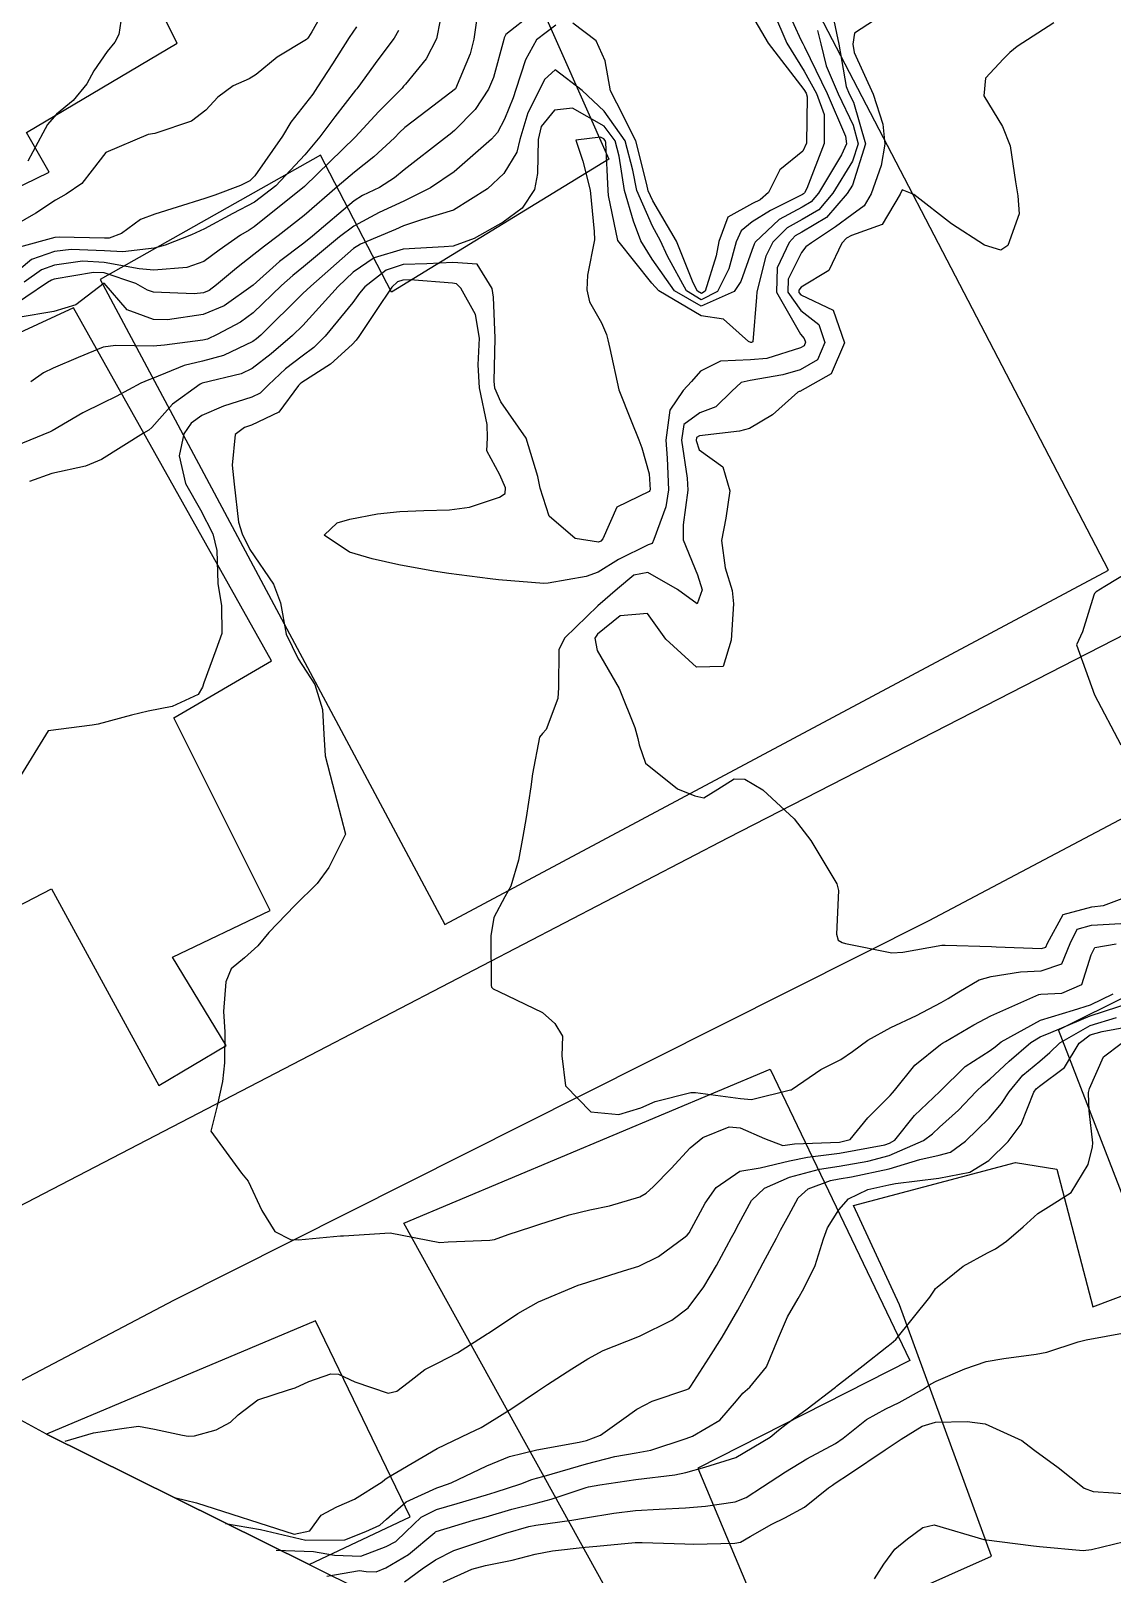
# Model space of a CAD drawing. Header units: metres. Extents: x 318500 to 325275, y 7408834 to 7428799.
# Drawn here: x 323277.8 to 323321.3, y 7420685.4 to 7420747.4 of the extents above; entities that cross this region are included whole.
import ezdxf

# ---------------------------------------------------------------- set-up
doc = ezdxf.new("R2010")
doc.units = ezdxf.units.M
doc.header["$MEASUREMENT"] = 0
for name, color, linetype in [('Area', 45, 'Continuous'), ('Curvas de Nivel 1m', 11, 'Continuous'), ('Curvas de Nivel 5m', 15, 'Continuous'), ('Edificações', 30, 'Continuous'), ('Vias Primárias', 230, 'Continuous')]:
    doc.layers.add(name, color=color, linetype=linetype)

msp = doc.modelspace()

# ---------------------------------------------------------------- linework, layer by layer
at = {"layer": 'Area'}
msp.add_lwpolyline([(323291.204, 7420684.656), (323278.456, 7420690.98), (323276.982, 7420691.783), (323271.825, 7420694.42), (323262.627, 7420699.009), (323257.632, 7420701.696), (323250.384, 7420705.176), (323248.81, 7420705.947), (323241.407, 7420709.813), (323235.255, 7420712.74), (323234.355, 7420713.33), (323227.653, 7420716.809), (323223.398, 7420719.358), (323222.258, 7420720.004), (323217.675, 7420722.781), (323199.402, 7420735.296)], dxfattribs=at)
at = {"layer": 'Curvas de Nivel 1m', "flags": 128}
for points, elevation in [([(323290.106, 7420749.102), (323289.114, 7420747.328), (323288.981, 7420747.119), (323288.95, 7420747.069), (323288.898, 7420747.015), (323287.718, 7420746.307), (323286.877, 7420745.62), (323286.593, 7420745.434), (323285.951, 7420745.159), (323285.33, 7420744.698), (323284.855, 7420744.186), (323284.283, 7420743.744), (323282.841, 7420743.251), (323282.801, 7420743.241), (323282.544, 7420743.204), (323280.832, 7420742.475), (323280.292, 7420741.769), (323279.878, 7420741.239), (323279.249, 7420740.81), (323278.81, 7420740.562), (323278.023, 7420740.04), (323276.791, 7420739.333)], 753), ([(323307.661, 7420748.124), (323308.186, 7420746.867), (323308.883, 7420745.75), (323309.388, 7420744.852), (323309.694, 7420744.011), (323309.692, 7420742.847), (323308.995, 7420741.03), (323308.9, 7420740.859), (323308.863, 7420740.816), (323308.819, 7420740.79), (323307.531, 7420740.151), (323306.802, 7420739.69), (323306.352, 7420739.331), (323306.153, 7420738.89), (323305.861, 7420737.806), (323305.412, 7420736.9), (323304.756, 7420736.559), (323304.16, 7420736.916), (323303.393, 7420738.311), (323303.116, 7420738.927), (323302.799, 7420739.52), (323302.166, 7420740.947), (323302, 7420741.777), (323301.693, 7420742.951), (323300.858, 7420744.142), (323299.97, 7420744.974), (323298.882, 7420745.807), (323298.459, 7420745.413), (323298.26, 7420744.996), (323297.786, 7420744.071), (323297.464, 7420743.004), (323297.348, 7420742.492), (323296.826, 7420741.638), (323296.171, 7420741.02), (323294.807, 7420740.16), (323293.52, 7420739.778), (323292.797, 7420739.532), (323292.478, 7420739.39), (323291.738, 7420739.081), (323291.07, 7420738.803), (323290.783, 7420738.625), (323289.069, 7420737.115), (323288.757, 7420736.819), (323287.063, 7420735.145), (323286.894, 7420734.991), (323286.736, 7420734.883), (323285.569, 7420734.319), (323284.724, 7420734.095), (323283.984, 7420733.918), (323282.713, 7420733.404), (323282.568, 7420733.346), (323282.239, 7420733.207), (323281.247, 7420732.676), (323280.698, 7420732.41), (323279.915, 7420732.015), (323278.681, 7420731.298), (323278.651, 7420731.28), (323278.595, 7420731.251), (323276.672, 7420730.462)], 746), ([(323295.781, 7420748.162), (323295.625, 7420747.033), (323295.478, 7420746.444), (323294.884, 7420745.04), (323293.74, 7420744.174), (323292.846, 7420743.479), (323292.633, 7420743.282), (323292.434, 7420743.074), (323291.608, 7420742.306), (323290.826, 7420741.687), (323290.13, 7420741.1), (323288.802, 7420739.95), (323287.762, 7420739.135), (323287.211, 7420738.716), (323286.778, 7420738.379), (323286.09, 7420737.837), (323285.283, 7420737.165), (323284.984, 7420736.942), (323284.757, 7420736.844), (323284.384, 7420736.804), (323282.757, 7420736.869), (323282.508, 7420736.955), (323282.036, 7420737.211), (323280.766, 7420737.639), (323280.337, 7420737.664), (323278.762, 7420737.394), (323278.657, 7420737.356), (323278.5, 7420737.254), (323276.748, 7420736.078)], 749), ([(323297.956, 7420748.05), (323296.902, 7420747.22), (323296.839, 7420747.082), (323296.822, 7420747.021), (323296.403, 7420745.491), (323296.211, 7420745.02), (323295.674, 7420744.212), (323294.845, 7420743.367), (323294.663, 7420743.222), (323294.434, 7420743.046), (323292.827, 7420741.779), (323292.432, 7420741.466), (323291.825, 7420741.08), (323291.152, 7420740.749), (323290.812, 7420740.533), (323289.138, 7420739.115), (323288.786, 7420738.837), (323287.808, 7420738.101), (323286.76, 7420737.15), (323285.588, 7420736.325), (323284.748, 7420735.966), (323283.309, 7420735.755), (323282.746, 7420735.772), (323281.692, 7420736.159), (323280.768, 7420737.23), (323279.628, 7420736.364), (323278.748, 7420736.093), (323277.321, 7420735.846)], 748), ([(323281.446, 7420747.762), (323281.355, 7420747.223), (323281.202, 7420746.919), (323280.89, 7420746.537), (323280.353, 7420745.761), (323280.068, 7420745.238), (323279.528, 7420744.575), (323278.852, 7420744.022), (323278.489, 7420743.611), (323278.305, 7420743.258), (323277.698, 7420742.136)], 754), ([(323310.044, 7420747.976), (323310.285, 7420746.839), (323310.581, 7420745.127), (323310.695, 7420744.833), (323310.865, 7420744.5), (323311.347, 7420742.822), (323310.823, 7420741.163), (323310.615, 7420740.833), (323309.788, 7420739.863), (323308.796, 7420739.277), (323308.525, 7420739.131), (323308.286, 7420738.865), (323307.798, 7420737.847), (323307.782, 7420736.87), (323308.743, 7420735.175), (323308.891, 7420735.007), (323308.942, 7420734.857), (323308.881, 7420734.715), (323308.737, 7420734.628), (323307.392, 7420734.208), (323306.729, 7420734.149), (323305.526, 7420734.1), (323304.722, 7420733.696), (323304.356, 7420733.273), (323304.032, 7420732.917), (323303.496, 7420732.124), (323303.325, 7420730.924), (323303.39, 7420730.205), (323303.441, 7420728.922), (323303.325, 7420728.248), (323302.852, 7420726.928), (323302.779, 7420726.777), (323302.627, 7420726.716), (323301.435, 7420726.131), (323300.61, 7420725.623), (323300.13, 7420725.444), (323298.603, 7420725.173), (323298.432, 7420725.163), (323296.605, 7420725.314), (323296.272, 7420725.348), (323294.608, 7420725.567), (323294.003, 7420725.656), (323292.613, 7420725.909), (323291.538, 7420726.159), (323290.62, 7420726.429), (323289.601, 7420727.105), (323290.13, 7420727.605), (323290.64, 7420727.749), (323291.756, 7420727.966), (323292.645, 7420728.052), (323293.604, 7420728.097), (323294.646, 7420728.12), (323295.44, 7420728.236), (323296.654, 7420728.634), (323296.881, 7420728.783), (323296.885, 7420729.008), (323296.665, 7420729.53), (323296.146, 7420730.489), (323296.174, 7420731.018), (323296.15, 7420731.556), (323295.848, 7420733.023), (323295.799, 7420733.949), (323295.845, 7420735.023), (323295.691, 7420735.967), (323295.094, 7420737.035), (323294.926, 7420737.201), (323294.763, 7420737.235), (323293.062, 7420737.363), (323292.764, 7420737.357), (323292.551, 7420737.284), (323292.321, 7420737.074), (323291.702, 7420736.129), (323290.997, 7420735.087), (323290.888, 7420734.939), (323290.735, 7420734.769), (323289.855, 7420733.971), (323288.712, 7420733.239), (323288.641, 7420733.191), (323288.582, 7420733.122), (323287.784, 7420732.043), (323286.686, 7420731.525), (323286.404, 7420731.433), (323286.036, 7420731.156), (323285.913, 7420729.912), (323285.995, 7420729.157), (323286.166, 7420727.626), (323286.313, 7420727.153), (323286.621, 7420726.532), (323287.576, 7420725.135), (323287.851, 7420724.39), (323288.083, 7420723.127), (323288.565, 7420722.142), (323289.228, 7420721.11), (323289.54, 7420720.099), (323289.588, 7420719.104), (323289.642, 7420718.234), (323289.937, 7420717.098), (323290.47, 7420715.09), (323289.796, 7420713.754), (323289.327, 7420713.107), (323288.431, 7420712.225), (323287.383, 7420711.136), (323286.942, 7420710.612), (323286.405, 7420710.13), (323285.874, 7420709.68), (323285.664, 7420709.157), (323285.562, 7420707.968), (323285.613, 7420707.157), (323285.598, 7420705.907), (323285.523, 7420705.158), (323285.314, 7420704.172), (323285.061, 7420703.162), (323286.285, 7420701.475), (323286.558, 7420701.146), (323287.103, 7420699.972), (323287.623, 7420699.13), (323288.255, 7420698.81), (323288.58, 7420698.79), (323290.258, 7420698.948), (323290.39, 7420698.957), (323292.26, 7420699.07), (323294.255, 7420698.681), (323294.584, 7420698.707), (323296.257, 7420698.777), (323296.452, 7420698.813), (323296.992, 7420699.003), (323297.942, 7420699.316), (323298.266, 7420699.421), (323299.442, 7420699.802), (323300.276, 7420699.997), (323301.073, 7420700.153), (323302.284, 7420700.515), (323302.541, 7420700.673), (323302.816, 7420700.925), (323303.551, 7420701.664), (323304.306, 7420702.496), (323304.813, 7420702.902), (323305.876, 7420703.327), (323306.316, 7420703.289), (323307.298, 7420702.865), (323308.033, 7420702.58), (323308.308, 7420702.62), (323308.505, 7420702.651), (323310.309, 7420702.713), (323310.734, 7420702.824), (323311.443, 7420703.693), (323312.337, 7420704.589), (323312.439, 7420704.697), (323312.514, 7420704.797), (323313.333, 7420705.807), (323314.368, 7420706.64), (323314.446, 7420706.692), (323314.566, 7420706.768), (323315.698, 7420707.435), (323316.38, 7420707.793), (323318.319, 7420708.65), (323318.389, 7420708.666), (323319.243, 7420708.707), (323320.044, 7420709.046), (323320.413, 7420710.242), (323320.567, 7420710.539), (323321.42, 7420710.68)], 743), ([(323312.282, 7420748.178), (323310.904, 7420747.275), (323310.84, 7420746.831), (323310.895, 7420746.494), (323311.66, 7420744.818), (323312.042, 7420743.622), (323312.127, 7420742.811), (323311.978, 7420741.959), (323311.579, 7420740.819), (323311.296, 7420740.34), (323310.807, 7420739.977), (323310.149, 7420739.491), (323309.181, 7420738.854), (323308.949, 7420738.696), (323308.784, 7420738.457), (323308.239, 7420737.394), (323308.226, 7420736.865), (323308.753, 7420736.137), (323309.473, 7420735.575), (323309.724, 7420734.845), (323309.426, 7420734.153), (323308.723, 7420733.746), (323308.032, 7420733.549), (323306.717, 7420733.318), (323306.363, 7420733.238), (323305.976, 7420732.891), (323305.333, 7420732.268), (323304.697, 7420732.025), (323304.048, 7420731.558), (323303.954, 7420730.917), (323304.191, 7420729.389), (323304.219, 7420728.914), (323304.032, 7420727.523), (323304.029, 7420726.916), (323304.609, 7420725.507), (323304.785, 7420724.907), (323304.594, 7420724.341), (323303.801, 7420724.918), (323302.61, 7420725.601), (323302.05, 7420725.497), (323301.396, 7420724.948), (323300.593, 7420724.26), (323299.268, 7420722.98), (323299.039, 7420722.517), (323299.02, 7420720.983), (323298.989, 7420720.537), (323298.525, 7420719.297), (323298.381, 7420719.132), (323298.263, 7420718.993), (323297.979, 7420717.522), (323297.911, 7420716.996), (323297.721, 7420715.758), (323297.582, 7420714.999), (323297.407, 7420714.054), (323297.101, 7420713.003), (323296.865, 7420712.576), (323296.427, 7420711.747), (323296.297, 7420711.012), (323296.313, 7420709.09), (323296.311, 7420709.011), (323296.323, 7420708.945), (323296.389, 7420708.874), (323296.628, 7420708.767), (323298.379, 7420707.924), (323298.879, 7420707.486), (323299.183, 7420706.978), (323299.155, 7420706.181), (323299.3, 7420704.976), (323300.325, 7420703.937), (323301.437, 7420703.83), (323302.328, 7420704.098), (323302.904, 7420704.352), (323304.337, 7420704.718), (323304.527, 7420704.718), (323306.334, 7420704.475), (323306.771, 7420704.436), (323308.339, 7420704.814), (323308.366, 7420704.823), (323308.406, 7420704.849), (323309.551, 7420705.639), (323310.358, 7420706.033), (323310.828, 7420706.358), (323311.444, 7420706.814), (323312.375, 7420707.319), (323313.403, 7420707.808), (323314.386, 7420708.323), (323314.669, 7420708.485), (323315.095, 7420708.763), (323315.916, 7420709.236), (323316.399, 7420709.372), (323317.572, 7420709.563), (323318.403, 7420709.608), (323319.237, 7420709.878), (323319.573, 7420710.703), (323319.856, 7420711.271), (323320.431, 7420711.431), (323321.609, 7420711.502)], 742), ([(323306.909, 7420747.788), (323307.444, 7420746.875), (323308.872, 7420745.01), (323308.962, 7420744.859), (323309.009, 7420744.716), (323308.975, 7420742.858), (323308.837, 7420742.539), (323307.909, 7420741.789), (323307.453, 7420740.874), (323307.12, 7420740.572), (323306.813, 7420740.431), (323305.819, 7420739.881), (323305.466, 7420738.9), (323305.356, 7420738.327), (323304.906, 7420736.908), (323304.759, 7420736.817), (323304.601, 7420736.912), (323304.429, 7420737.249), (323303.761, 7420738.92), (323302.814, 7420740.538), (323302.621, 7420740.942), (323302.565, 7420741.2), (323302.123, 7420742.947), (323301.36, 7420744.458), (323301.114, 7420744.958), (323300.888, 7420746.168), (323300.538, 7420746.965), (323299.601, 7420747.674)], 747), ([(323318.91, 7420747.689), (323317.438, 7420746.742), (323317.143, 7420746.5), (323316.893, 7420746.25), (323316.175, 7420745.466), (323316.11, 7420744.761), (323316.852, 7420743.524), (323317.159, 7420742.745), (323317.38, 7420741.296), (323317.47, 7420740.74), (323317.528, 7420740.021), (323317.069, 7420738.746), (323316.787, 7420738.558), (323316.127, 7420738.76), (323314.803, 7420739.615), (323313.291, 7420740.795), (323312.822, 7420740.975), (323312.74, 7420740.801), (323312.026, 7420739.587), (323310.795, 7420739.143), (323310.588, 7420739.038), (323310.405, 7420738.836), (323309.881, 7420737.735), (323308.763, 7420737.064), (323308.673, 7420736.949), (323308.671, 7420736.861), (323308.759, 7420736.767), (323310.057, 7420736.145), (323310.504, 7420734.834), (323309.968, 7420733.594), (323308.71, 7420732.876), (323308.689, 7420732.872), (323308.639, 7420732.851), (323307.617, 7420731.946), (323306.688, 7420731.397), (323306.294, 7420731.278), (323304.683, 7420731.102), (323304.562, 7420731.031), (323304.545, 7420730.911), (323304.676, 7420730.534), (323305.626, 7420729.853), (323305.897, 7420728.891), (323305.747, 7420727.79), (323305.561, 7420726.896), (323305.715, 7420725.792), (323305.993, 7420724.889), (323306.055, 7420724.349), (323305.955, 7420722.889), (323305.63, 7420721.828), (323304.563, 7420721.801), (323303.332, 7420722.922), (323302.59, 7420723.959), (323301.503, 7420723.86), (323300.582, 7420723.132), (323300.473, 7420722.962), (323300.573, 7420722.466), (323301.459, 7420720.946), (323302.08, 7420719.383), (323302.206, 7420718.935), (323302.262, 7420718.679), (323302.51, 7420717.946), (323303.801, 7420716.917), (323304.496, 7420716.629), (323304.851, 7420716.549), (323305.417, 7420716.896), (323306.075, 7420717.318), (323306.506, 7420717.296), (323307.229, 7420716.869), (323308.483, 7420715.709), (323309.158, 7420714.843), (323310.195, 7420713.091), (323310.27, 7420712.832), (323310.181, 7420711.075), (323310.254, 7420710.832), (323310.419, 7420710.734), (323310.548, 7420710.698), (323312.413, 7420710.327), (323312.855, 7420710.351), (323314.418, 7420710.631), (323314.551, 7420710.636), (323316.417, 7420710.578), (323316.594, 7420710.571), (323318.417, 7420710.494), (323318.588, 7420710.547), (323318.665, 7420710.716), (323319.284, 7420711.86), (323320.442, 7420712.168), (323320.908, 7420712.22), (323322.092, 7420712.674)], 741), ([(323292.589, 7420747.387), (323292.414, 7420747.075), (323291.767, 7420746.201), (323290.966, 7420745.089), (323290.923, 7420745.036), (323290.868, 7420744.978), (323290.035, 7420743.919), (323289.436, 7420743.111), (323288.833, 7420742.385), (323287.664, 7420741.137), (323286.81, 7420740.48), (323285.937, 7420740.025), (323284.794, 7420739.418), (323284.63, 7420739.335), (323284.285, 7420739.178), (323283.22, 7420738.757), (323282.782, 7420738.643), (323281.514, 7420738.484), (323280.779, 7420738.527), (323279.442, 7420738.582), (323278.779, 7420738.508), (323277.858, 7420738.179), (323276.786, 7420737.28)], 751), ([(323309.429, 7420747.376), (323309.554, 7420746.85), (323309.769, 7420745.965), (323310.252, 7420744.839), (323310.851, 7420743.582), (323311.052, 7420742.827), (323310.833, 7420742.128), (323310.042, 7420740.842), (323309.479, 7420740.181), (323308.804, 7420739.784), (323308.207, 7420739.458), (323307.63, 7420738.872), (323307.341, 7420738.315), (323306.991, 7420736.878), (323306.972, 7420736.663), (323306.821, 7420734.879), (323306.771, 7420734.848), (323306.74, 7420734.847), (323306.647, 7420734.881), (323305.642, 7420735.79), (323304.75, 7420735.923), (323303.052, 7420736.927), (323302.764, 7420737.227), (323301.409, 7420738.951), (323301.027, 7420740.747), (323301.016, 7420740.958), (323300.915, 7420742.884), (323300.896, 7420742.959), (323300.841, 7420743.033), (323300.71, 7420743.094), (323299.714, 7420742.977), (323299.992, 7420742.133), (323300.296, 7420740.968), (323300.453, 7420739.307), (323300.461, 7420738.965), (323300.184, 7420737.553), (323300.155, 7420736.969), (323300.269, 7420736.481), (323300.747, 7420735.639), (323300.95, 7420735.165), (323301.003, 7420734.956), (323301.079, 7420734.611), (323301.448, 7420732.949), (323301.935, 7420731.698), (323302.242, 7420730.937), (323302.361, 7420730.618), (323302.666, 7420729.571), (323302.699, 7420728.93), (323302.692, 7420728.897), (323302.659, 7420728.854), (323301.369, 7420728.229), (323300.804, 7420726.957), (323300.723, 7420726.864), (323300.628, 7420726.83), (323299.691, 7420726.974), (323298.643, 7420727.874), (323298.284, 7420728.994), (323298.196, 7420729.464), (323297.72, 7420731), (323296.702, 7420732.461), (323296.464, 7420733.014), (323296.442, 7420733.287), (323296.475, 7420735.014), (323296.406, 7420736.665), (323296.355, 7420737.016), (323295.75, 7420738), (323294.775, 7420738.059), (323293.731, 7420738.012), (323292.774, 7420737.981), (323292.097, 7420737.75), (323291.245, 7420737.085), (323291.022, 7420736.823), (323290.754, 7420736.46), (323289.651, 7420735.106), (323289.198, 7420734.648), (323288.728, 7420734.296), (323288.059, 7420733.791), (323287.372, 7420733.14), (323287.036, 7420732.814), (323286.702, 7420732.645), (323285.567, 7420732.291), (323284.691, 7420731.909), (323284.26, 7420731.603), (323283.972, 7420731.181), (323283.783, 7420730.295), (323284.041, 7420729.179), (323284.644, 7420728.122), (323285.132, 7420727.165), (323285.3, 7420726.483), (323285.338, 7420725.163), (323285.486, 7420724.266), (323285.5, 7420723.161), (323285.253, 7420722.479), (323284.778, 7420721.168), (323284.716, 7420721), (323284.543, 7420720.699), (323283.497, 7420720.224), (323282.532, 7420720.031), (323281.862, 7420719.878), (323280.524, 7420719.514), (323280.286, 7420719.47), (323278.52, 7420719.25), (323277.299, 7420717.268)], 744), ([(323290.904, 7420747.53), (323290.608, 7420747.094), (323289.945, 7420746.043), (323289.341, 7420745.113), (323289.153, 7420744.828), (323288.86, 7420744.443), (323288.273, 7420743.705), (323287.927, 7420743.134), (323286.824, 7420741.54), (323286.628, 7420741.346), (323286.244, 7420741.156), (323285.214, 7420740.766), (323284.812, 7420740.63), (323283.709, 7420740.284), (323282.802, 7420740.009), (323282.225, 7420739.783), (323281.469, 7420739.22), (323280.97, 7420739.044), (323280.787, 7420739.04), (323278.961, 7420739.074), (323278.787, 7420739.06), (323277.37, 7420738.682)], 752), ([(323298.906, 7420747.6), (323298.142, 7420747.001), (323297.694, 7420746.202), (323297.311, 7420745.006), (323297.193, 7420744.679), (323296.852, 7420743.813), (323296.574, 7420743.284), (323296.328, 7420743.018), (323294.827, 7420741.703), (323293.879, 7420741.054), (323292.812, 7420740.52), (323291.815, 7420740.07), (323290.796, 7420739.522), (323290.227, 7420739.098), (323288.771, 7420737.881), (323288.352, 7420737.54), (323287.9, 7420737.133), (323286.749, 7420736.036), (323286.24, 7420735.66), (323285.307, 7420735.164), (323284.92, 7420734.985), (323284.737, 7420734.94), (323283.191, 7420734.736), (323282.732, 7420734.696), (323281.228, 7420734.728), (323280.731, 7420734.661), (323279.724, 7420734.241), (323278.718, 7420733.815), (323278.34, 7420733.632), (323277.824, 7420733.263)], 747), ([(323279.2, 7420690.71), (323280.341, 7420691.034), (323281.485, 7420691.21), (323282.058, 7420691.295), (323282.152, 7420691.308), (323282.794, 7420691.19), (323283.919, 7420690.945), (323284.147, 7420690.908), (323284.395, 7420690.92), (323285.267, 7420691.159), (323285.843, 7420691.464), (323286.159, 7420691.759), (323286.944, 7420692.363), (323288.175, 7420692.763), (323288.448, 7420692.844), (323288.989, 7420693.108), (323289.871, 7420693.408), (323290.185, 7420693.393), (323290.835, 7420693.083), (323292.173, 7420692.63), (323292.527, 7420692.712), (323292.987, 7420693.058), (323293.655, 7420693.581), (323294.192, 7420693.851), (323294.967, 7420694.26), (323296.152, 7420695.011), (323296.21, 7420695.049), (323297.387, 7420695.83), (323298.223, 7420696.301), (323299.806, 7420696.966), (323300.121, 7420697.072), (323300.232, 7420697.111), (323301.632, 7420697.546), (323302.242, 7420697.736), (323303.04, 7420698.13), (323304.105, 7420698.912), (323304.19, 7420698.981), (323304.263, 7420699.081), (323304.908, 7420700.273), (323305.351, 7420700.894), (323306.297, 7420701.558), (323307.12, 7420701.69), (323308.301, 7420701.963), (323309.026, 7420702.119), (323310.304, 7420702.273), (323312.123, 7420702.617), (323312.309, 7420702.671), (323312.524, 7420702.797), (323313.317, 7420703.794), (323314.34, 7420704.754), (323315.354, 7420705.761), (323316.365, 7420706.405), (323316.562, 7420706.553), (323316.795, 7420706.744), (323318.379, 7420707.624), (323319.706, 7420708.023), (323320.385, 7420708.24), (323321.293, 7420708.681)], 744), ([(323285.64, 7420687.39), (323287.047, 7420687.157), (323288.872, 7420686.722), (323290.444, 7420686.738), (323291.286, 7420687.078), (323291.844, 7420687.333), (323292.107, 7420687.565), (323292.905, 7420688.271), (323294.127, 7420688.831), (323294.288, 7420688.877), (323294.713, 7420689.031), (323296.137, 7420689.712), (323297.055, 7420690.086), (323298.144, 7420690.351), (323299.852, 7420690.67), (323300.148, 7420690.737), (323300.709, 7420690.952), (323301.554, 7420691.544), (323302.166, 7420691.99), (323302.786, 7420692.308), (323304.178, 7420692.778), (323304.263, 7420692.825), (323304.333, 7420692.908), (323305.061, 7420694.033), (323305.589, 7420694.889), (323306.221, 7420695.964), (323306.718, 7420696.873), (323307.245, 7420697.865), (323307.778, 7420698.857), (323307.943, 7420699.177), (323308.274, 7420699.787), (323308.644, 7420700.487), (323309.045, 7420700.842), (323309.945, 7420701.182), (323310.294, 7420701.246), (323310.794, 7420701.322), (323312.298, 7420701.644), (323313.538, 7420702.017), (323314.304, 7420702.189), (323314.76, 7420702.311), (323315.371, 7420702.759), (323315.848, 7420703.223), (323316.324, 7420703.682), (323316.811, 7420704.265), (323317.117, 7420704.738), (323317.669, 7420705.411), (323318.359, 7420705.971), (323318.754, 7420706.325), (323319.157, 7420706.708), (323320.377, 7420707.402), (323321.432, 7420707.731)], 746), ([(323287.68, 7420686.33), (323289.174, 7420686.273), (323290.022, 7420686.128), (323291.075, 7420686.09), (323292.091, 7420686.469), (323292.481, 7420686.677), (323292.888, 7420687.058), (323293.505, 7420687.653), (323294.114, 7420687.955), (323294.945, 7420688.2), (323296.123, 7420688.55), (323296.476, 7420688.655), (323297.505, 7420688.996), (323297.954, 7420689.17), (323298.132, 7420689.217), (323298.44, 7420689.292), (323300.138, 7420689.791), (323301.28, 7420690.082), (323302.143, 7420690.233), (323302.722, 7420690.346), (323304.149, 7420690.807), (323304.403, 7420690.906), (323305.496, 7420691.554), (323306.172, 7420692.319), (323306.426, 7420692.627), (323306.702, 7420692.872), (323307.37, 7420693.685), (323307.858, 7420694.855), (323308.218, 7420695.699), (323308.64, 7420696.432), (323308.872, 7420696.844), (323309.326, 7420697.757), (323309.666, 7420698.836), (323309.83, 7420699.271), (323310.278, 7420700.002), (323310.669, 7420700.439), (323311.441, 7420700.813), (323312.292, 7420701.01), (323312.551, 7420701.055), (323314.295, 7420701.268), (323315.542, 7420701.513), (323316.302, 7420701.985), (323317.078, 7420702.738), (323317.605, 7420703.446), (323318.111, 7420704.723), (323318.202, 7420704.862), (323318.344, 7420704.962), (323319.342, 7420705.718), (323319.927, 7420706.697), (323320.373, 7420707.029), (323320.854, 7420707.165), (323322.378, 7420707.45)], 747), ([(323289.72, 7420685.28), (323291.027, 7420685.503), (323291.298, 7420685.469), (323291.693, 7420685.457), (323292.078, 7420685.621), (323292.988, 7420686.155), (323294.047, 7420687.041), (323294.077, 7420687.064), (323294.101, 7420687.077), (323295.6, 7420687.526), (323296.11, 7420687.671), (323297.143, 7420687.971), (323298.118, 7420688.22), (323298.729, 7420688.373), (323300.128, 7420688.84), (323300.222, 7420688.866), (323300.674, 7420688.952), (323302.132, 7420689.168), (323303.693, 7420689.356), (323304.135, 7420689.452), (323304.893, 7420689.655), (323306.142, 7420690.045), (323307.517, 7420690.859), (323307.861, 7420691.147), (323308.158, 7420691.389), (323309.012, 7420691.997), (323310.093, 7420692.831), (323310.14, 7420692.871), (323310.181, 7420692.913), (323311.261, 7420693.747), (323312.205, 7420694.499), (323312.377, 7420694.628), (323312.575, 7420694.795), (323313.937, 7420696.484), (323314.121, 7420696.772), (323314.169, 7420696.832), (323314.232, 7420696.887), (323315.276, 7420697.729), (323316.253, 7420698.277), (323316.566, 7420698.435), (323317.017, 7420698.739), (323317.678, 7420699.319), (323318.277, 7420699.845), (323318.812, 7420700.182), (323319.617, 7420700.7), (323320.301, 7420701.827), (323320.468, 7420702.529), (323320.476, 7420702.688), (323320.329, 7420703.982), (323320.309, 7420704.69), (323320.312, 7420704.719), (323320.343, 7420704.879), (323320.906, 7420706.141), (323321.623, 7420706.677)], 748), ([(323292.832, 7420685.059), (323293.545, 7420685.581), (323294.083, 7420685.934), (323294.812, 7420686.306), (323296.096, 7420686.745), (323296.298, 7420686.807), (323296.909, 7420687.002), (323297.822, 7420687.275), (323298.105, 7420687.332), (323299.549, 7420687.528), (323300.11, 7420687.623), (323301.239, 7420687.817), (323302.115, 7420687.92), (323303.059, 7420687.977), (323304.117, 7420688.029), (323304.926, 7420688.09), (323306.121, 7420688.272), (323306.554, 7420688.443), (323307.213, 7420688.864), (323308.136, 7420689.476), (323308.994, 7420689.989), (323310.148, 7420690.605), (323310.458, 7420690.825), (323311.394, 7420691.579), (323312.168, 7420691.999), (323312.705, 7420692.259), (323313.643, 7420692.778), (323313.966, 7420692.991), (323314.185, 7420693.116), (323315.346, 7420693.605), (323316.197, 7420693.909), (323316.909, 7420694.03), (323318.202, 7420694.203), (323318.636, 7420694.281), (323319.888, 7420694.695), (323320.211, 7420694.775), (323321.824, 7420695.064)], 749), ([(323311.711, 7420685.17), (323312.084, 7420685.766), (323312.527, 7420686.36), (323313.032, 7420686.786), (323313.649, 7420687.234), (323314.109, 7420687.344), (323316.1, 7420686.75), (323318.097, 7420686.498), (323318.345, 7420686.467), (323320.094, 7420686.316), (323320.431, 7420686.351), (323321.755, 7420686.673)], 751)]:
    msp.add_lwpolyline(points, dxfattribs=dict(at, elevation=elevation))
at = {"layer": 'Curvas de Nivel 5m', "flags": 128}
for points, elevation in [([(323307.916, 7420748.87), (323308.759, 7420747.004), (323308.831, 7420746.861), (323308.898, 7420746.727), (323309.813, 7420744.846), (323310.545, 7420743.134), (323310.589, 7420742.834), (323310.387, 7420742.388), (323309.469, 7420740.85), (323309.17, 7420740.499), (323308.811, 7420740.288), (323307.887, 7420739.786), (323306.923, 7420738.879), (323306.874, 7420738.794), (323306.785, 7420738.547), (323306.35, 7420737.303), (323306.077, 7420736.89), (323304.754, 7420736.3), (323303.677, 7420736.921), (323302.779, 7420738.197), (323302.33, 7420738.937), (323302.027, 7420739.716), (323301.669, 7420740.952), (323301.45, 7420742.338), (323301.295, 7420742.955), (323300.849, 7420743.542), (323299.583, 7420744.255), (323298.858, 7420744.186), (323298.322, 7420743.521), (323298.202, 7420742.996), (323298.182, 7420741.641), (323298.05, 7420740.998), (323297.566, 7420740.245), (323296.8, 7420739.684), (323295.628, 7420739.027), (323294.785, 7420738.719), (323294.423, 7420738.684), (323292.783, 7420738.602), (323291.617, 7420738.242), (323290.769, 7420737.673), (323290.169, 7420737.099), (323288.744, 7420735.526), (323288.339, 7420735.126), (323287.475, 7420734.393), (323286.72, 7420733.804), (323286.28, 7420733.591), (323284.711, 7420733.206), (323284.683, 7420733.197), (323284.626, 7420733.171), (323283.52, 7420732.365), (323282.684, 7420731.437), (323282.559, 7420731.324), (323282.353, 7420731.205), (323280.669, 7420730.145), (323280.02, 7420729.883), (323278.663, 7420729.586), (323277.775, 7420729.263)], 745), ([(323294.419, 7420748.551), (323294.122, 7420747.052), (323293.707, 7420746.239), (323292.872, 7420745.232), (323292.799, 7420745.143), (323292.737, 7420745.071), (323291.802, 7420744.134), (323290.857, 7420743.09), (323288.82, 7420741.12), (323286.795, 7420739.489), (323286.589, 7420739.356), (323286.241, 7420739.155), (323285.388, 7420738.557), (323284.774, 7420738.104), (323284.094, 7420737.856), (323282.768, 7420737.75), (323282.177, 7420737.8), (323280.772, 7420738.062), (323279.898, 7420738.114), (323278.771, 7420737.954), (323278.256, 7420737.769), (323277.562, 7420737.268)], 750), ([(323322.624, 7420726.049), (323320.962, 7420725.043), (323320.611, 7420724.831), (323320.545, 7420724.767), (323320.528, 7420724.701), (323320.07, 7420723.216), (323319.823, 7420722.701), (323320.55, 7420720.69), (323321.608, 7420718.679)], 740), ([(323283.6, 7420688.44), (323284.481, 7420688.223), (323288.407, 7420686.962), (323289.038, 7420687.106), (323289.484, 7420687.725), (323290.115, 7420688.061), (323290.824, 7420688.378), (323291.933, 7420689.072), (323292.042, 7420689.16), (323292.132, 7420689.225), (323292.531, 7420689.461), (323294.144, 7420690.414), (323295.434, 7420691.021), (323295.912, 7420691.255), (323296.156, 7420691.407), (323297.147, 7420692.019), (323298.176, 7420692.71), (323298.342, 7420692.823), (323298.58, 7420692.984), (323299.554, 7420693.605), (323300.196, 7420694.019), (323300.809, 7420694.342), (323302.21, 7420694.901), (323302.23, 7420694.909), (323302.269, 7420694.929), (323303.568, 7420695.565), (323304.222, 7420696.062), (323304.861, 7420696.901), (323305.37, 7420697.766), (323305.973, 7420698.884), (323306.074, 7420699.072), (323306.268, 7420699.434), (323306.778, 7420700.377), (323307.3, 7420700.865), (323308.295, 7420701.31), (323309.504, 7420701.631), (323310.299, 7420701.76), (323311.439, 7420701.95), (323312.304, 7420702.178), (323313.685, 7420702.779), (323314.042, 7420703.046), (323314.318, 7420703.314), (323315.083, 7420704.008), (323315.802, 7420704.755), (323316.079, 7420705.017), (323316.347, 7420705.245), (323317.127, 7420705.97), (323317.986, 7420706.726), (323318.372, 7420706.955), (323318.79, 7420707.13), (323320.381, 7420707.79), (323322.057, 7420708.343)], 745), ([(323294.389, 7420685.035), (323295.538, 7420685.558), (323296.081, 7420685.715), (323297.157, 7420685.926), (323298.088, 7420686.162), (323298.772, 7420686.298), (323300.092, 7420686.441), (323300.559, 7420686.487), (323302.096, 7420686.634), (323302.384, 7420686.639), (323304.095, 7420686.575), (323304.431, 7420686.569), (323306.096, 7420686.606), (323306.324, 7420686.649), (323306.721, 7420686.871), (323307.595, 7420687.37), (323308.112, 7420687.627), (323308.905, 7420688.055), (323309.863, 7420688.833), (323310.019, 7420688.943), (323310.132, 7420689.016), (323310.707, 7420689.393), (323312.146, 7420690.362), (323312.784, 7420690.79), (323313.624, 7420691.312), (323314.16, 7420691.468), (323315.431, 7420691.488), (323316.16, 7420691.396), (323317.625, 7420690.728), (323317.928, 7420690.504), (323318.146, 7420690.332), (323319.087, 7420689.653), (323320.131, 7420688.811), (323320.49, 7420688.686), (323322.128, 7420688.569)], 750)]:
    msp.add_lwpolyline(points, dxfattribs=dict(at, elevation=elevation))
at = {"layer": 'Edificações'}
for points in [[(323268.788, 7420769.219), (323255.827, 7420762.944), (323259.595, 7420752.027), (323253.714, 7420748.034), (323255.429, 7420744.074), (323257.713, 7420744.93), (323259.311, 7420741.622), (323264.793, 7420744.873), (323268.561, 7420736.83), (323278.56, 7420741.684), (323277.647, 7420743.281), (323283.699, 7420746.874), (323281.24, 7420751.798), (323283.067, 7420753.224), (323281.868, 7420755.905), (323273.189, 7420751.056), (323268.222, 7420760.411), (323271.248, 7420762.008), (323268.788, 7420769.219)], [(323294.455, 7420711.459), (323321.117, 7420725.7), (323305.753, 7420755.227), (323297.029, 7420751.276), (323301.042, 7420742.212), (323292.318, 7420736.866), (323289.455, 7420742.371), (323280.614, 7420737.374), (323294.455, 7420711.459)], [(323266.988, 7420696.833), (323276.217, 7420701.964), (323272.679, 7420709.805), (323278.649, 7420712.897), (323282.961, 7420705.001), (323285.67, 7420706.602), (323283.513, 7420710.153), (323287.437, 7420712.031), (323283.568, 7420719.761), (323287.497, 7420722.05), (323279.537, 7420736.241), (323272.848, 7420733.149), (323274.781, 7420727.788), (323265.881, 7420723.315), (323261.72, 7420729.116), (323246.566, 7420721.042), (323236.886, 7420715.007), (323238.354, 7420711.266)], [(323288.999, 7420685.75), (323293.068, 7420687.661), (323289.263, 7420695.54), (323278.456, 7420690.98)], [(323288.999, 7420685.75), (323281.957, 7420689.243), (323278.456, 7420690.98)]]:
    msp.add_lwpolyline(points, close=True, dxfattribs=at)
msp.add_lwpolyline([(323302.975, 7420681.083), (323292.804, 7420699.468), (323307.525, 7420705.651), (323313.125, 7420693.947), (323304.611, 7420689.626), (323307.727, 7420682.209), (323316.415, 7420686.083), (323312.716, 7420696.18), (323310.866, 7420700.177), (323317.37, 7420701.905), (323319.03, 7420701.629), (323320.483, 7420696.099), (323323.043, 7420697.067), (323319.099, 7420707.227), (323328.037, 7420711.68)], dxfattribs=at)
at = {"layer": 'Vias Primárias'}
for points in [[(323715.644, 7420145.548, 0), (323709.04, 7420132.939)], [(323831.088, 7420001.787, 0), (323833.844, 7420008.443, 0.220888)], [(323205.069, 7420933.766, 0), (323207.298, 7420931.929, 0.020742), (323210.311, 7420929.649), (323213.335, 7420928.865), (323214.564, 7420929.479), (323216.061, 7420926.782), (323213.869, 7420925.313), (323213.871, 7420924.556), (323218.068, 7420917.639), (323222.108, 7420910.972), (323227.38, 7420903.131), (323230.217, 7420898.982, 0.38291), (323236.446, 7420897.46), (323249.502, 7420903.926), (323257.59, 7420907.836)], [(323324.298, 7420660.751), (323350.763, 7420673.08), (323379.669, 7420686.426), (323404.863, 7420697.8), (323429.54, 7420708.965), (323450.478, 7420718.143), (323463.977, 7420724.253), (323474.752, 7420729.37, 0.596073), (323475.743, 7420739.027), (323468.707, 7420745.676), (323458.233, 7420755.902), (323445.332, 7420768.702), (323438.04, 7420775.361, 0.323598), (323435.016, 7420775.708), (323415.564, 7420765.487), (323397.807, 7420755.769), (323383.511, 7420748.328), (323369.763, 7420740.983), (323349.721, 7420730.421), (323330.121, 7420720.195), (323313.896, 7420711.606), (323299.953, 7420704.608), (323283.58, 7420696.37), (323275.908, 7420692.332)]]:
    msp.add_lwpolyline(points, format="xyb", dxfattribs=at)
msp.add_lwpolyline([(323269.024, 7420695.818), (323289.384, 7420706.393), (323305.844, 7420714.953), (323325.965, 7420725.278), (323344.88, 7420735.266), (323361.046, 7420743.138), (323369.628, 7420747.52), (323386.719, 7420755.922), (323401.777, 7420764.127), (323418.859, 7420773.579)], dxfattribs=at)

doc.saveas('drawing.dxf')
